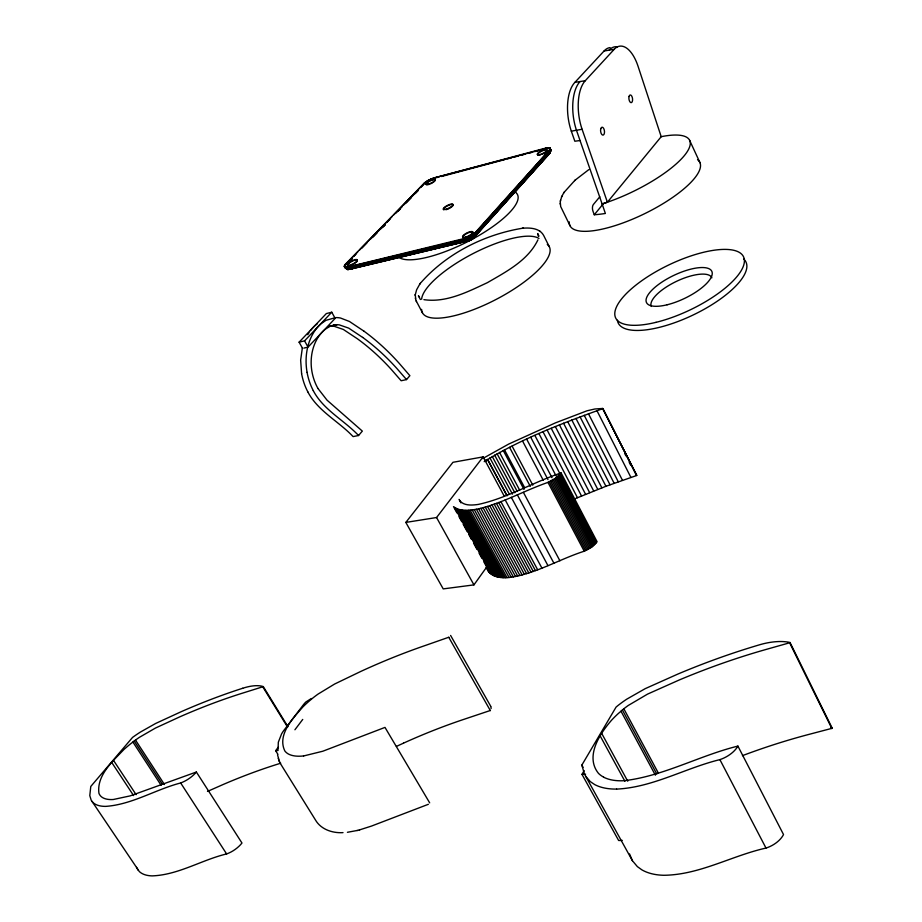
<?xml version="1.0" encoding="UTF-8"?>
<svg xmlns="http://www.w3.org/2000/svg" width="922" height="922" viewBox="0 0 922 922"><rect width="100%" height="100%" fill="white"/><g stroke="black" fill="none" stroke-linecap="round" stroke-linejoin="round"><path stroke-width="1.38" d="M548.394 154.654L550.48 151.681L550.203 148.304L550.273 151.946L549.282 153.916L547.691 154.931L550.203 152.464L550.549 149.191L549.282 153.916L472.179 239.005L468.849 240.146L467.373 237.749L348.055 266.896L344.471 266.746L345.566 264.049L423.832 183.605L428.511 180.263L434.354 177.842L549.166 147.647L550.18 148.154L550.618 151.012L549.316 153.882L547.576 155.069L549.8 153.04L550.653 150.862L549.985 148.131L550.25 152.372L548.267 154.804M549.996 147.946L550.469 151.6L548.037 154.216L550.273 152.199L550.307 148.569L549.961 152.81M570.027 225.74L560.68 206.563L560.253 201.837L561.659 196.72M549.904 149.56L475.222 232.621L475.556 235.767L473.343 237.738L549.996 152.314L550.203 148.304M472.122 235.179C471.315 236.124 470.543 241.91 472.756 238.533C472.352 235.721 472.41 234.257 475.222 232.621M344.471 266.769L347.801 269.189L352.319 268.498L351.04 269.143L347.525 268.775L464.78 240.815L471.315 238.118L475.729 234.776L549.846 152.257L549.42 150.171M550.572 149.79L549.973 149.387L550.641 150.597M470.912 235.94L469.621 236.666L470.888 239.708L470.013 240.204L468.676 240.492L466.924 237.934M491.115 708.534L490.977 706.967M472.26 238.959L471.73 235.433M348.77 269.328C345.796 269.455 343.664 266.274 345.704 264.303L357.736 251.925M346.995 268.924L345.139 267.68L344.805 265.409M346.246 267.438C342.027 266.101 353.99 274.295 344.332 266.516M345.773 268.244L344.586 265.801M549.846 152.257L550.572 150.344L475.706 234.246L471.154 237.68L464.423 240.469L349 268.21C346.856 269.305 343.503 267.069 345.105 264.983M473.228 234.395C475.326 236.182 471.615 239.974 474.415 237.265L549.547 153.444C550.169 151.554 546.677 155.91 549.823 152.706M549.696 153.375L549.766 149.756M345.231 267.772L348.493 267.611L463.916 239.835L470.854 236.966L475.545 233.439L549.708 150.954L550.48 149.802L550.008 148.592L550.63 150.194L550.388 148.938L475.349 232.886L471.038 236.205L463.628 239.34L348.193 267.15C347.006 268.348 343.295 266.124 345.058 267.564M415.257 294.994L415.949 300.434L422.472 312.823M549.028 153.628L547.956 154.55M471.638 239.178L472.202 238.233L471.326 235.686M472.513 234.914L473.228 237.738L471.972 239.052M550.365 149.099L550.273 152.199L550.123 149.18M549.95 150.263L550.572 150.759M470.958 239.57L471.88 238.752M415.269 294.821L416.606 289.796L419.879 283.918M473.47 238.107L471.499 239.34L470.485 236.182M471.442 239.455L474.6 237.127L474.484 233.37M471.914 238.89L474.081 237.265L473.562 234.142M415.234 295.259L415.303 294.556M467.373 237.749L468.272 237.334L470.013 240.169M472.537 238.487L474.404 236.85L473.885 233.877M346.015 267.449L346.269 268.533L348.136 269.259L352.1 268.556L349.83 269.051L347.698 266.977M560.346 201.088L560.484 200.351M549.443 153.663L549.604 149.963M471.845 239.04L474.957 236.608L474.749 233.116M473.32 238.141L472.871 234.661M548.025 154.746L548.625 153.444M636.722 475.372L602.734 408.446L636.722 475.337L635.731 475.187M302.347 347.963L300.641 360.122L301.598 373.594M549.835 153.087L550.469 151.427M468.849 240.146C470.681 241.149 466.278 240.262 466.474 238.118M474.761 236.966L475.51 235.018L474.991 232.863M537.941 239.801C528.214 260.361 506.282 271.679 487.45 282.628C467.788 291.813 446.202 302.958 423.89 299.65M548.256 154.343L549.95 152.556M549.189 153.755L549.351 152.545M549.766 153.156L550.111 152.579M464.296 238.867L466.394 241.172L469.598 240.342M550.031 151.588L550.561 149.479L549.95 149.099M347.052 267.818C346.476 270.25 350.89 269.086 352.008 268.763M550.538 150.067L475.614 233.704L470.969 237.219L464.077 240.054L348.654 267.829L346.05 268.083L345.151 267.322M561.752 196.524L563.803 192.744M561.533 197.008L561.867 196.248M469.321 240.262L467.673 241.091M547.91 154.642L550.065 152.695M550.515 151.058L549.961 152.361M547.841 154.735L549.547 153.571M550.411 151.865L549.282 153.813M474.45 236.643C472.974 239.167 476.109 234.914 474.196 233.623M583.073 767.358L581.84 765.11L616.092 707.07L617.763 705.687A73.702 39.289 -27.8 0 1 626.741 699.176L645.181 688.665L677.762 674.109A532.985 351.247 -28.5 0 1 758.933 644.974A53.879 28.64 -25.5 0 1 788.713 642.185L790.154 642.646L764.165 649.987A518.521 341.301 -28.5 0 0 679.053 680.067L647.521 694.128L628.285 705.445A60.137 32.028 -27.8 0 0 623.837 708.788L618.455 713.398A82.507 44.36 -27.6 0 0 611.505 720.278C599.749 733.808 584.859 756.374 598.424 773.304A59.262 31.832 -28.1 0 0 603.645 777.142M346.199 266.907L346.027 268.394L348.274 269.224M622.269 840.403L618.65 840.518L581.978 774.365L584.156 770.654M548.567 154.412L548.728 153.571L548.244 153.893M549.961 152.925L550.25 152.28M563.987 192.468L574.798 180.458M563.653 192.986L564.137 192.225M429.675 802.855L384.993 727.4L322.781 751.234L303.568 755.971M403.49 743.144A422.991 240.746 -35.3 0 1 463.201 719.575L490.423 710.459M465.587 238.452L467.466 240.838L468.872 240.446M420.132 283.561C445.902 253.769 484.05 234.499 522.716 228.207M419.74 284.114L420.271 283.365M550.019 152.626L549.904 150.551M303.592 755.936A49.8 22.405 -32.3 0 1 288.24 753.919A51.044 22.969 -32.3 0 1 284.84 750.969C277.015 734.707 292.931 718.376 302.912 706.909A70.925 32.016 -32 0 1 309.308 700.974L311.59 699.049A51.332 22.969 -32 0 1 318.102 694.059L334.64 684.02L361.032 671.32A432.072 227.192 -34.4 0 1 426.056 645.216L448.887 637.206M486.343 567.364C489.778 577.668 502.11 578.624 511.191 577.23C536.904 573.115 559.7 559.112 584.237 551.206L591.855 547L597.099 541.744L561.106 472.951C533.112 482.229 507.215 498.18 478.218 504.438C471.776 505.337 462.671 506.132 459.029 499.401M504.196 496.082L483.105 456.886L452.956 462.302L405.83 522.417L443.217 588.893L473.943 584.882L487.139 566.442M549.247 152.487L548.924 154.032M294.913 729.763L302.727 719.437M277.902 754.323L275.643 750.681L278.248 747.246M453.474 506.639C460.608 512.148 470.439 510.35 478.622 508.84C502.755 503.009 524.63 490.504 547.968 482.39L555.701 478.126L561.106 472.951M405.83 522.417L436.555 517.53L483.105 456.886M549.8 152.603L549.005 153.455M468.872 240.7L466.947 240.873L465.149 238.602M547.933 154.861L548.083 153.732M549.881 152.798L550.031 151.243L475.671 233.981L470.646 237.692L464.25 240.273L348.827 268.025L346.246 268.279L344.943 267.461M549.996 151.277L549.985 149.687M580.076 81.539A36.58 17.679 82.4 0 0 576.515 130.405L602.124 203.946L607.402 202.218L661.201 136.686L638.059 66.292A35.278 16.481 82.1 0 0 614.248 49.281L604.048 51.01L574.902 82.369A36.523 17.725 82.3 0 0 571.317 131.166L574.844 141.239L580.03 140.513M287.895 726.64L263.312 686.625L244.388 692.56A417.401 195.983 -37.2 0 0 180.216 716.659L155.426 728.069L139.441 737.312A50.007 20.584 -34.1 0 0 135.499 740.066L130.567 743.847A68.447 28.421 -34.1 0 0 123.917 749.517C112.715 761.353 96.476 775.425 98.942 793.323A49.281 20.365 -34.3 0 0 101.109 796.504A48.071 19.858 -34.3 0 0 113.268 799.512L130.175 795.882L196.374 772.025L241.967 843.019A17.495 8.137 -34.8 0 1 226.616 853.933C201.595 859.938 178.326 874.955 152.153 875.888A56.945 25.585 -35 0 1 139.245 871.463L91.163 800.112L89.791 795.594L90.782 786.454L132.561 737.404A61.267 25.24 -34.1 0 1 140.432 732.056L155.68 723.447L181.311 711.646A428.822 201.457 -37.2 0 1 242.716 688.261M599.784 196.789L593.365 204.523A4.898 2.386 83.7 0 0 592.973 211.184L594.252 214.768L603.38 203.681M549.063 153.052L549.512 152.672L549.178 153.179M463.881 238.982C464.411 242.371 470.716 240.711 465.518 241.287L349.634 268.97L346.199 268.429L344.286 266.078M307.787 391.827C317.86 411.085 338.616 421.262 353.091 436.59L358.554 435.518L362.334 431.104L327.022 400.148L317.952 388.473M328.416 326.492L331.471 326.1A36.995 23.984 77 0 1 333.868 326.192L343.295 329.431L357.287 338.708A271.794 183.835 82.5 0 1 391.435 369.595L401.151 380.751L406.521 379.587L409.875 375.68L398.984 363.084A280.23 188.987 82.5 0 0 363.971 331.171M548.659 154.539L549.512 152.672M473.724 237.519L549.777 152.752M549.719 152.994L473.205 237.911L474.023 237.507M466.394 241.172L468.318 240.63M574.902 82.369L585.274 80.71L614.248 49.281M475.671 235.283L474.404 236.85M474.415 237.265L475.36 236.205M475.717 235.041L467.696 240.077M345.566 264.049L345.808 265.017L345.347 264.28M304.548 340.863L331.759 312.212L335.159 318.378L308.052 347.11L304.548 340.863L299.097 342.177L302.6 348.401M299.097 342.177L326.342 313.572L331.759 312.212M468.411 240.838L349.715 269.201L346.292 268.544M351.87 258.356L345.439 265.006L345.139 264.51M353.875 256.293L355.892 254.23M361.908 248.041L366.921 242.878M370.932 238.752L384.981 224.311M386.986 222.248L389.994 219.148M396.011 212.959L402.027 206.77M404.032 204.707L418.081 190.266M421.089 187.166L424.097 184.077M348.032 262.724L352.043 258.598M373.099 236.931L377.11 232.805M381.12 228.668L385.142 224.542M398.177 211.126L400.183 209.064M406.199 202.875L411.212 197.723M415.223 193.585L418.231 190.497M350.21 260.891L352.216 258.828M383.31 226.835L385.315 224.772M359.741 249.862L391.85 216.854M393.855 214.791L424.512 182.959M474.069 237.553L475.349 235.986M473.09 237.991L473.804 237.473M475.141 236.193L474.081 237.265M473.896 237.703L475.061 236.412M474.162 236.873L472.882 238.13L474.646 237M475.003 235.963L470.566 239.927L469.621 236.666M474.749 236.816L473.182 238.176M575.293 180.02L588.824 169.613M468.146 240.919L350.383 269.212L346.257 268.429L344.436 266.331M574.625 180.608L575.455 179.871M472.663 238.683L474.277 237.231M317.433 323.657L315.773 324.97A63.03 40.845 77.5 0 0 313.353 327.241A62.339 40.407 77.4 0 0 310.403 330.687M472.467 238.498L473.459 237.853M428.373 804.295L371.451 826.089L359.35 829.95M636.572 475.522L602.769 408.619M426.529 182.787L425.664 182.049M472.537 238.729L473.228 238.256M484.2 461.657C521.011 438.768 562.063 423.405 602.677 408.688M427.013 181.138L425.054 182.51M473.24 237.553L471.845 238.452M482.655 458.58L508.667 444.081L555.459 422.864L587.037 410.786L594.897 408.988L602.769 408.458M472.905 237.957L471.119 239.639M345.485 267.783C346.361 269.777 352.273 268.775 350.648 269.189M432.891 178.303L424.777 182.729M346.614 268.775L351.259 268.798M351.109 268.809L347.617 269.12L348.216 269.201M350.971 268.809L349.046 269.074L347.029 267.103M471.43 238.498L465.714 240.757M350.833 268.798L349.968 269.132M471.177 239.167L467.569 240.504L466.025 238.291M429.283 180.793L428.511 181.208L428.131 180.482M350.717 268.786L348.516 269.005L349.311 269.236M470.716 239.086L469.932 239.478L468.272 237.334M350.51 268.74L348.631 269.259M431.15 179.583L429.306 179.848M470.439 239.547L469.24 239.974L467.823 237.542M350.418 268.705L348.262 269.155L346.142 267.196M430.505 179.26L430.862 180.009L430.101 179.456M396.402 746.417L403.49 743.155M207.485 791.422L223.412 784.392A409.944 208.522 -38.3 0 1 280.714 763.22M351.005 269.028L348.804 268.97L350.798 269.189M466.739 241.276L469.92 240.193M574.418 498.986L605.938 486.274L636.399 475.602M468.952 240.25L466.797 240.769M469.125 240.4L468.203 240.561M432.107 178.591L432.844 179.191L431.312 178.914M350.89 268.936C348.113 269.881 344.528 267.08 349.046 269.074M467.431 240.377L466.255 240.78L464.723 238.74M466.255 240.78L468.353 240.723M196.374 772.025A17.783 7.607 -34.1 0 1 180.666 782.962C155.449 789.509 132.1 804.549 105.707 806.381A57.844 23.891 -34.3 0 1 93.041 802.566L92.016 801.402M311.371 698.496L305.908 701.953A34.229 22.843 86.8 0 0 303.303 704.892L283.988 730.247A36.142 24.329 87.6 0 0 281.544 733.981L278.329 742.198L278.041 749.494M467.327 240.746L465.333 240.861M581.84 765.11L584.49 774.134L632.434 860.745L637.367 866.611L641.839 869.826A68.205 39.738 -28.1 0 0 663.875 875.278C699.579 874.886 731.791 855.685 765.998 848.067A21.183 12.735 -26.5 0 0 783.527 834.56L737.911 746.094C699.579 755.533 663.794 775.978 624.298 780.692A57.798 31.048 -28.1 0 1 603.61 777.177M737.911 746.094A21.609 11.986 -26.7 0 1 719.898 759.624C685.265 768.072 652.776 787.423 616.588 789.105M546.17 147.958L433.271 178.165M742.452 755.648A505.971 359.303 -28.6 0 1 806.577 735.018L832.278 728.253L830.837 727.735M466.59 240.988L465.875 241.195M438.711 177.243L434.008 177.946M466.059 240.999L464.953 240.953L463.489 239.075M467.65 241.08L465.333 241.195M441.465 176.505L504.749 159.598M507.492 158.872L511.629 157.766M514.372 157.028L518.498 155.933M521.253 155.196L525.379 154.089M528.133 153.352L532.259 152.257M535.014 151.519L546.389 148.488M347.433 832.289L357.356 830.457M357.021 830.538L359.672 829.858M465.518 240.988L349.565 268.671L346.695 268.74M467.673 240.919L466.267 241.46M329.857 326.238L336.876 324.775A37.076 23.96 77 0 1 339.273 324.867L348.689 328.117L362.68 337.44M330.664 326.146L336.081 324.821M331.471 326.1L336.876 324.775M465.149 241.08L349.749 268.798L346.799 268.763M303.972 348.078L306.692 347.433M347.352 267.046L350.106 269.017M585.274 80.71A36.188 17.403 82.4 0 0 582.082 129.253L571.317 131.166M349.115 268.924L350.245 269.155M350.176 269.236L351.593 268.924M485.076 460.332L487.692 459.871L506.604 495.068M335.274 324.913L333.822 325.166A50.376 32.558 77.3 0 0 329.627 326.549L325.777 328.923A55.136 35.612 77.4 0 0 318.401 336.853C312.961 345.105 310.749 355.201 311.21 364.997A36.407 23.649 77.1 0 0 311.993 371.843A35.52 23.085 77.1 0 0 317.975 388.462M549.673 147.993L547.23 147.739M351.213 268.913L348.504 269.201L346.718 267.15M348.873 269.04L347.11 268.659L344.517 265.985M348.09 268.728L348.77 269.109M523.235 228.172C530.427 227.653 539.704 228.241 543.6 235.34L549.316 246.727M522.486 228.218L523.454 228.149M275.643 750.681L278.075 750.508M348.989 269.328L347.825 268.809M350.614 269.143L349.231 269.339M581.978 774.365L585.597 774.169M343.007 832.635C332.554 833.281 320.914 829.477 315.451 819.958L280.611 763.923M347.156 268.498L344.84 267.184M347.11 268.659L464.596 240.642L471.638 237.669L475.729 234.522L549.858 152.003L550.134 149.445M348.528 269.282L349.622 269.04M349.53 269.328L348.067 269.224L348.77 269.293M346.257 268.429L347.34 268.936M467.396 241.068L466.751 241.068M349.841 269.109L350.544 269.086M345.381 267.415L347.237 268.717M450.604 635.442L490.815 706.425M347.202 268.36L345.877 267.196M347.225 268.221L346.395 267.899L346.534 268.659M790.016 642.45L832.14 728.057M263.277 686.613L262.54 686.36A44.244 18.601 -33 0 0 242.716 688.261M549.904 148.811L550.515 149.226L549.627 150.689L475.452 233.162L470.739 236.712L463.766 239.593L347.986 267.472L345.001 267.426L344.966 264.729M350.153 268.982L348.055 266.896M346.13 267.76L344.448 265.548M346.338 267.253L345.842 266.919L345.704 268.129M539.428 230.892L540.004 231.284M350.072 268.798L349.242 269.051M363.971 331.182L349.473 321.49L340.495 318.021A45.397 29.343 77 0 0 335.712 317.606L326.008 320.303L321.19 323.634A63.169 40.799 77.5 0 0 317.295 327.552A62.477 40.361 77.4 0 0 314.471 331.286A61.301 39.611 77.4 0 0 311.601 336.265C306.139 347.363 304.94 360.248 307.072 372.35M346.672 268.625L345.012 267.08M358.554 435.518C344.079 420.144 323.334 409.921 313.261 390.628M419.487 297.218L418.415 295.778L420.409 299.523M406.521 379.587L396.817 368.42A272.428 183.662 82.5 0 0 362.68 337.417M345.208 266.308L344.667 265.156M347.34 268.072L346.856 267.392M585.597 776.186L590.334 781.637L594.713 784.587A69.542 37.364 -28.1 0 0 616.599 789.082M138.15 870.207L136.525 867.337M113.452 760.293L136.122 794.66M111.689 762.39L133.609 795.594M135.499 740.066L164.473 784.541M134.197 741.023L162.41 784.311M132.895 742.014L161.131 785.302M180.666 782.962L226.616 853.933M262.908 687.04L287.537 727.078M470.174 239.916L469.932 239.478M427.266 181.634L426.656 181.369M448.784 637.344L490.331 710.597M436.555 517.53L473.943 584.882M461.3 509.981L498.134 577.091M460.055 509.751L496.877 576.803M458.856 509.451L495.667 576.446M457.254 508.909L494.031 575.824M455.814 508.253L492.555 575.074M454.558 507.492L491.265 574.233M454.166 507.895L456.943 512.932M459.018 516.7L461.784 521.725M463.167 524.238L467.316 531.787M468.699 534.299L471.465 539.335M473.539 543.104L476.997 549.397M479.083 553.165L481.849 558.19M483.923 561.971L490.147 573.288M486.436 567.226L489.202 572.251M470.116 510.166L507.008 577.61M468.491 510.281L505.383 577.679M466.935 510.339L503.815 577.679M465.437 510.327L502.306 577.61M459.525 500.335L460.896 502.847M463.997 510.269L500.853 577.495M462.613 510.154L499.47 577.322M480.835 508.333L517.715 576.077M601.651 733.324L627.744 781.222M478.622 508.84L515.525 576.527M476.444 509.29L513.335 576.918M600.141 735.871L624.92 781.28M474.288 509.659L511.191 577.23M472.168 509.958L509.071 577.46M489.766 505.74L526.612 573.668M487.542 506.455L524.399 574.337M485.295 507.135L522.163 574.971M483.059 507.757L519.939 575.558M496.439 503.366L533.227 571.421M494.227 504.196L531.026 572.205M491.991 504.979L528.813 572.954M632.434 860.745L629.565 853.956M505.175 499.874L541.882 568.056M500.911 501.626L537.653 569.75M498.664 502.513L535.428 570.603M492.244 456.448L512.448 494.146M511.284 497.315L547.933 565.589M489.893 457.877L509.451 494.319M623.837 708.788L658.204 772.797M487.577 459.352L507.158 495.782M622.385 709.963L656.787 773.984M620.967 711.173L655.392 775.195M429.03 181.242L428.511 180.263M499.505 452.391L519.651 490.112M497.05 453.705L517.219 491.426M517.334 494.826L553.903 563.181M494.63 455.065L514.822 492.763M424.039 183.386L424.27 183.178M504.484 449.821L524.595 487.565M503.228 450.455L524.019 489.455M523.385 492.348L559.908 560.795M512.09 446.098L532.812 485.145M509.543 447.331L530.288 486.367M522.59 441.085L543.242 480.212M554.514 478.944L590.691 547.818M553.269 479.728L589.469 548.602M530.772 437.293L552.024 477.734M551.978 480.466L588.201 549.339M550.653 481.169L586.899 550.019M549.316 481.803L585.574 550.641M526.681 439.172L547.968 479.59M547.968 482.39L584.237 551.206M425.353 182.279L425.757 182.994L425.976 181.83M560.449 473.804L596.476 542.632M538.944 433.605L560.15 474.115M559.689 474.68L595.739 543.519M558.824 475.556L594.897 544.406M557.868 476.42L593.975 545.294M534.864 435.438L556.093 475.902M556.819 477.285L592.95 546.158M555.701 478.126L591.855 547M719.898 759.624L765.998 848.067M547.138 430.032L581.505 495.967M543.035 431.807L577.46 497.684M555.332 426.575L589.631 492.625M551.229 428.292L585.562 494.273M563.549 423.221L597.767 489.386M559.435 424.881L593.699 490.988M488.418 571.133L487.012 567.33M571.79 419.971L605.938 486.274M567.664 421.585L601.847 487.819M580.065 416.836L614.144 483.266M575.927 418.392L610.03 484.753M588.467 413.748L622.477 480.327M584.214 415.292L618.259 481.791M596.972 410.716L630.925 477.435M427.75 180.7L428.903 180.055M624.643 453.359L625.957 455.929M629.207 462.348L630.51 464.918M538.978 236.101L537.699 233.566L538.413 236.401M789.716 642.98L831.863 728.587M470.059 236.424L471.142 239.029M416.202 301.033L416.49 301.621M277.51 754.761L279.539 761.814M279.239 761.226L279.988 762.759M689.61 140.294L700.005 162.756M545.789 148.05L546.112 148.857M582.082 129.253L607.402 202.218M278.237 758.368L278.444 758.979M278.79 759.993L278.997 760.615M415.338 298.14L415.453 298.797M560.184 203.393L560.219 204.108M485.398 461.438A56.691 22.428 -28.1 0 1 487.692 459.871M744.411 259.75A70.787 25.044 -25.5 0 1 692.653 315.22A70.787 25.044 -25.5 0 1 617.383 320.245M743.766 259.105A70.787 25.044 -25.5 0 1 744.1 259.428M651.335 306.438A33.492 11.848 -25.5 0 1 676.783 281.21A33.492 11.848 -25.5 0 1 711.876 277.787M516.689 193.401A67.444 19.765 -26.6 0 1 471.649 239.582A67.444 19.765 -26.6 0 1 398.304 256.858M515.917 192.629A67.444 19.765 -26.6 0 1 516.458 193.136M357.321 260.027A5.451 1.567 -27.6 0 1 350.176 264.994A5.451 1.567 -27.6 0 1 349.795 262.148A5.451 1.567 -27.6 0 1 357.321 260.027A5.451 1.567 -27.6 0 0 349.841 262.655A5.451 1.567 -27.6 0 0 349.668 265.559M453.186 205.041A5.417 1.533 -26.6 0 1 452.46 206.182M452.103 206.516A5.417 1.533 -26.6 0 1 451.676 206.862M451.204 207.22A5.417 1.533 -26.6 0 1 450.132 207.911M449.556 208.234A5.417 1.533 -26.6 0 1 448.334 208.845M447.723 209.11A5.417 1.533 -26.6 0 1 445.971 209.709M443.666 209.79A5.417 1.533 -26.6 0 1 447.366 205.906A5.417 1.533 -26.6 0 1 453.186 204.834M540.661 154.781A5.382 1.51 -25.8 0 1 538.091 153.513A5.382 1.51 -25.8 0 1 545.536 149.848A5.382 1.51 -25.8 0 1 545.328 152.487M544.268 153.167A5.382 1.51 -25.8 0 1 541.859 154.354M462.775 237.427A5.716 1.706 -26.6 0 1 466.52 233.635A5.716 1.706 -26.6 0 1 472.686 232.033A5.716 1.706 -26.6 0 1 470.243 235.49M469.655 235.848A5.716 1.706 -26.6 0 1 468.388 236.516M467.731 236.816A5.716 1.706 -26.6 0 1 465.841 237.507M429.283 184.308A5.14 1.383 -26.7 0 1 426.609 183.34A5.14 1.383 -26.7 0 1 433.617 179.663A5.14 1.383 -26.7 0 1 433.674 182.003M432.695 182.66A5.14 1.383 -26.7 0 1 430.424 183.858M357.252 261.18A5.451 1.567 -27.6 0 1 354.901 263.254M354.348 263.611A5.451 1.567 -27.6 0 1 353.149 264.268M352.527 264.568A5.451 1.567 -27.6 0 1 351.317 265.075M698.473 160.509A72.227 21.921 -26 0 1 642.461 214.734A72.227 21.921 -26 0 1 569.289 221.891M697.528 159.702A72.227 21.921 -26 0 1 697.862 159.967M660.555 136.813A72.538 21.206 -26.1 0 1 684.597 155.311A72.538 21.206 -26.1 0 1 607.748 202.091L606.595 202.494A72.25 21.125 -26.1 0 1 602.124 203.946L605.374 213.466A73.011 26.392 -19.3 0 1 594.252 214.768M609.142 50.145A35.658 16.723 82.1 0 1 617.394 46.826M604.048 51.01A35.601 16.769 82.1 0 1 610.11 47.61M307.798 391.815A42.643 27.798 77.1 0 1 301.586 373.606M307.752 334.64A61.175 39.658 77.4 0 1 309.031 332.612M313.273 390.617A42.735 27.764 77.1 0 1 307.061 372.35M548.175 245.148A71.513 22.174 -27.5 0 1 494.042 300.491A71.513 22.174 -27.5 0 1 421.619 309.366M547.265 244.318A71.513 22.174 -27.5 0 1 547.887 244.86M421.631 299.258A67.168 20.561 -27.5 0 1 472.825 253.711A67.168 20.561 -27.5 0 1 538.99 238.464M346.234 268.567L346.119 268.486M656.038 322.331A70.867 24.882 -25.6 0 0 743.697 257.157A70.867 24.882 -25.6 0 0 639.107 282.651A70.867 24.882 -25.6 0 0 656.038 322.331M667.102 304.79A36.212 12.712 -25.6 0 0 711.888 271.483A36.212 12.712 -25.6 0 0 658.435 284.541A36.212 12.712 -25.6 0 0 667.102 304.79M540.119 154.504A5.382 1.498 -25.8 0 0 547 149.825A5.382 1.498 -25.8 0 0 539.278 152.026A5.382 1.498 -25.8 0 0 540.119 154.504M428.223 184.216A5.14 1.383 -26.7 0 0 435.138 179.686A5.14 1.383 -26.7 0 0 428.142 181.588A5.14 1.383 -26.7 0 0 428.223 184.216M445.983 209.259A5.417 1.533 -26.6 0 0 452.99 204.442A5.417 1.533 -26.6 0 0 445.384 206.597A5.417 1.533 -26.6 0 0 445.983 209.259M465.264 237.196A5.716 1.706 -26.6 0 0 472.836 232.079A5.716 1.706 -26.6 0 0 464.918 234.084A5.716 1.706 -26.6 0 0 465.264 237.196M600.775 128.746A3.976 1.913 82.7 0 0 602.665 135.085A3.976 1.913 82.7 0 0 604.175 129.668A3.976 1.913 82.7 0 0 600.775 128.746M629.023 96.545A3.884 1.809 82.4 0 0 630.948 102.642A3.884 1.809 82.4 0 0 632.227 97.225A3.884 1.809 82.4 0 0 629.023 96.545"/></g></svg>
